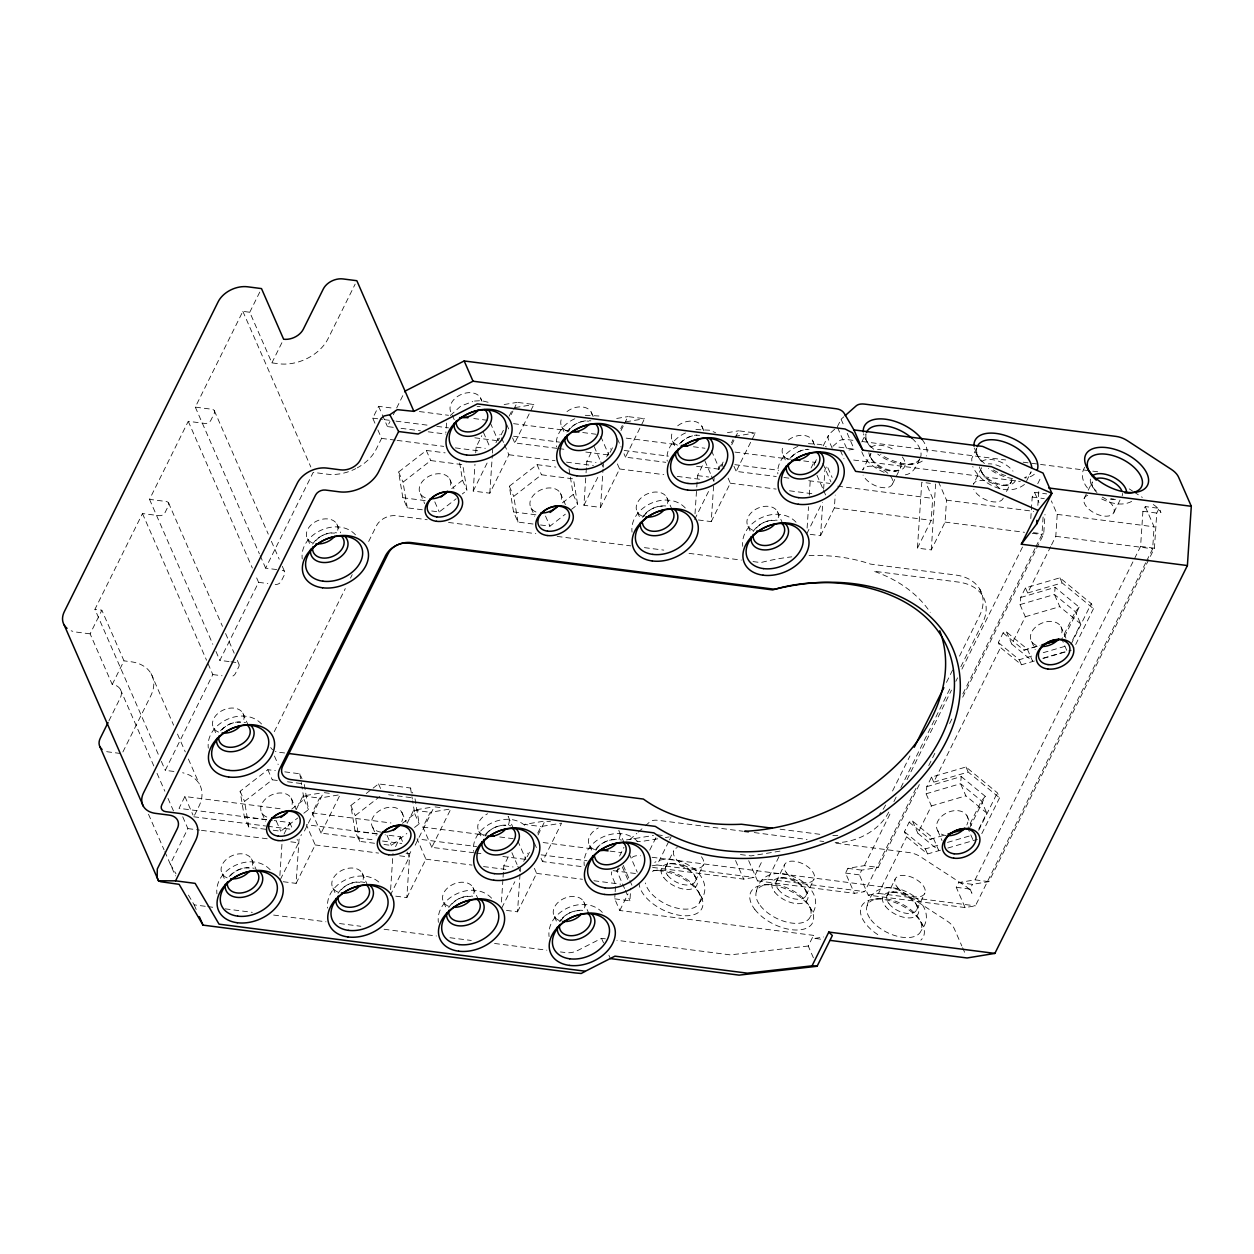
<?xml version="1.0" encoding="UTF-8"?>
<svg xmlns="http://www.w3.org/2000/svg" width="1254" height="1254" viewBox="0 0 1254 1254"><rect width="100%" height="100%" fill="white"/><g stroke="black" fill="none" stroke-linecap="round" stroke-linejoin="round"><path stroke-width="0.75" stroke-dasharray="5 3.75" d="M279.893 875.511L282.275 839.255M283.2 881.719L296.116 883.38L299.016 839.475L301.462 834.553M390.605 889.744L392.988 853.472M395.762 896.171L406.829 897.598L409.729 853.692L412.174 848.77M504.469 444.621L508.889 454.747L489.812 493.183L473.213 491.051L474.968 464.325M475.721 452.866L476.097 447.145L481.802 435.655M489.812 493.183L492.336 454.998M492.461 453.102L492.712 449.277M501.443 902.049L502.948 879.148M503.073 877.236L503.45 871.514M503.575 869.602L503.826 865.793L509.532 854.287M506.475 910.404L517.541 911.83L520.065 873.646M520.191 871.734L520.441 867.925M617.391 463.917L619.601 468.98L600.525 507.4L583.925 505.268L585.932 474.733M586.057 472.821L586.433 467.099M586.558 465.187L586.809 461.362L592.515 449.872M600.525 507.4L603.049 469.231M603.174 467.319L603.425 463.494M820.633 939.168L814.849 938.415L813.532 935.374L619.789 910.498L614.695 898.852L615.056 893.491M615.165 891.704L615.636 884.572L612.156 876.624A15.675 8.449 26.4 0 1 611.795 871.796M614.695 898.852L629.916 900.795L630.746 888.318M695.014 513.764L696.644 488.95M696.769 487.038L697.522 475.595L703.228 464.09M698.321 519.971L711.237 521.617L713.761 483.448M713.887 481.536L714.137 477.727M807.106 528.075L808.516 506.773M809.285 495.158L810.303 479.655M810.194 534.329L820.571 535.662L822.734 502.744M823.627 489.185L824.913 469.811L826.966 465.673L832.123 477.492M820.571 535.662L834.365 507.886L835.211 495.079M938.415 481.583L946.519 500.158L945.077 522.103L931.283 549.895L917.442 548.108L921.784 482.257L930.421 483.37M917.442 548.108L931.236 520.332L932.678 498.371L926.048 483.182M931.283 549.895L935.609 484.044M1030.788 518.529L1032.199 497.07L1034.55 492.336L1046.651 493.904M1037.842 505.393L1038.829 490.471M1035.867 546.807L1041.949 534.549L1043.265 514.422M962.696 697.177L1043.72 533.969L1045.005 514.453M1051.526 544.91L1055.79 536.32L1057.232 514.375L1051.338 500.879M1145.701 562.78L975.393 905.858L965.094 907.551L956.253 887.299L958.605 882.581L975.063 879.853L1140.591 546.415L1142.911 511.287L1145.247 506.569L1159.088 508.34L1160.922 512.541A15.675 8.449 26.4 0 0 1153.743 504.86L1150.482 502.729M1146.579 561.024L1152.661 548.766L1154.103 526.821L1145.247 506.569M958.605 882.581L972.446 884.352L988.904 881.64L1154.432 548.202L1156.752 513.074L1159.088 508.34M940.469 850.196L927.537 853.974L906.642 836.779L904.432 831.716L909.166 822.154L912.536 821.088L933.431 838.299L938.744 850.463L917.85 833.252L931.393 805.946L926.095 793.782L926.8 786.65L931.534 777.088L965.988 766.993L997.338 792.81L999.563 797.873L980.926 835.415M926.8 786.65L961.254 776.555L960.548 783.687L965.846 795.835L986.757 813.047L978.277 830.117M1034.378 661.015L1021.461 664.792L1000.551 647.581L998.341 642.518L1003.09 632.957L1006.445 631.906L1027.339 649.117L1032.653 661.266L1011.759 644.054L1025.317 616.749L1020.004 604.6L1020.709 597.468L1025.458 587.907L1059.912 577.812L1091.262 603.629L1093.472 608.692L1073.988 647.942M1020.709 597.468L1055.163 587.374L1054.457 594.506L1059.771 606.654L1080.666 623.865L1072.201 640.935M446.565 423.084L445.844 432.74M158.239 754.25L94.928 609.319L142.47 513.544L159.086 515.676A4.702 3.339 -23.6 0 0 164.995 512.667L168.522 505.566A4.702 3.339 -23.6 0 0 166.124 501.49L149.524 499.358L188.257 421.313L204.872 423.444A4.702 3.339 -23.6 0 0 210.782 420.435L214.309 413.334A4.702 3.339 -23.6 0 0 211.91 409.259L195.31 407.127L242.853 311.353L249.765 312.246L271.883 362.876L278.811 363.77A39.172 27.776 -23.6 0 0 328.078 338.643L355.148 284.125M108.926 720.815L120.196 698.102A15.675 11.114 -23.6 0 0 112.233 684.496L90.116 633.85L101.856 610.212L94.928 609.319M249.765 312.246L259.829 291.963M112.233 684.496L123.974 660.842L101.856 610.212M271.883 362.876L283.623 339.223M122.892 751.977L150.809 695.735A39.172 27.776 -23.6 0 0 130.886 661.736L123.974 660.842M173.914 771.461L165.277 770.348L212.819 674.574L207.349 662.049M229.09 661.563L219.858 660.388L258.59 582.342L255.471 575.178M276.711 569.567L265.644 568.156L313.187 472.382L327.028 474.153A39.172 27.776 -23.6 0 0 355.791 468.635M280.081 808.736L184.902 796.509L179.04 808.344L272.259 820.32M374.946 423.209L372.736 418.146L378.598 406.312L394.132 408.318M182.723 816.777L187.881 828.596L170.278 864.069L176.015 873.866M194.511 815.257L199.025 806.134A39.172 27.776 -23.6 0 0 182.645 772.746M377.893 429.95L381.577 438.398L376.294 449.042A39.172 27.776 -23.6 0 1 357.28 467.852M393.27 427.316L387.439 426.579L389.963 421.501M393.317 414.745L395.825 409.682M396.672 407.989L405.058 391.107M274.281 731.646L345.289 588.596M350.493 578.125L352.217 574.63M368.676 541.493L376.466 525.787A15.675 11.114 -23.6 0 1 396.186 515.739L427.206 519.72M284.031 834.051L289.737 822.561L274.203 820.571M296.43 809.096L302.951 795.961L319.801 793.186M321.071 833.126L312.215 812.874L319.551 798.093L340.147 794.691L321.071 833.126L374.836 840.039M495.973 442.709L500.048 434.495M509.171 416.109L511.616 411.171M280.379 879.493L298.593 842.813L297.12 839.443M304.456 830.994L323.532 792.559L330.915 793.516M473.213 491.051L487.947 461.347M503.356 430.31L498.151 440.797L490.048 422.222M511.162 414.588L512.902 411.093M513.764 409.353L517.228 402.362L533.843 404.493L514.767 442.928L557.011 448.352M296.116 883.38L315.193 844.945L306.352 824.693L377.407 833.816M395.559 846.638L400.449 836.779L385.088 834.803M407.142 823.314L413.663 810.178L430.498 807.404M431.784 847.343L422.927 827.091L430.263 812.31L450.86 808.924L431.784 847.343L474.028 852.783M606.685 456.926L610.761 448.713M620.699 428.68L622.329 425.404M390.229 895.466L409.306 857.046L407.095 851.968M415.168 845.212L434.245 806.792L441.627 807.733M583.925 505.268L597.797 477.319M585.822 452.051L608.864 455.014L613.206 446.283M621.012 430.561L623.614 425.325M624.476 423.57L627.941 416.594L644.556 418.726L625.48 457.146L665.811 462.334M406.829 897.598L425.905 859.178L417.065 838.91L476.598 846.56M523.702 861.357L527.777 853.143M537.715 833.111L540.976 826.527L561.573 823.141L542.496 861.576L582.593 866.718M718.213 469.513L721.473 462.945L725.157 471.379M731.411 442.913L733.041 439.621M501.804 907.943L514.814 881.734M502.838 856.482L525.881 859.429L530.223 850.698M538.029 834.976L544.957 821.009L550.49 821.715M694.638 519.485L709.372 489.797M696.534 466.284L719.577 469.231L723.919 460.5M731.725 444.778L734.327 439.543M735.189 437.803L738.653 430.812L755.269 432.943L736.192 471.379L776.289 476.52M517.541 911.83L536.618 873.395L534.408 868.332M711.237 521.617L730.314 483.198L728.104 478.135M811.072 468.04L813.125 463.902L814.363 464.058M619.601 856.059L623.943 847.328M814.677 463.087L816.385 459.638M823.251 445.828L828.392 435.483M624.539 888.506L616.874 870.919L619.915 864.774M832.217 448.258L828.753 440.311A15.675 8.449 26.4 0 1 829.678 433.665L837.264 426.924L841.089 419.244L843.832 416.798M619.789 910.498L628.003 893.945M649.776 850.087L656.5 836.512M806.73 533.89L822.342 502.446M861.78 441.957L865.699 434.072M651.955 865.824L657.096 864.978L668.696 841.606M669.526 839.929L671.188 836.59M665.482 867.313L673.696 850.761M695.296 881.186L703.51 864.633M892.519 483.903L900.733 467.334M699.732 902.175C719.608 876.828 676.69 849.71 654.76 862.376M919.652 459.152C916.862 465.673 913.226 473.73 905.325 474.843M652.613 867.423L743.685 879.117L753.967 877.424L762.26 860.73M756.491 891.296C764.485 851.999 835.148 885.528 810.445 916.392M976.411 448.289L971.772 458.572L971.834 464.043M748.669 860.636L757.51 880.888L767.809 879.195L780.239 854.162M776.195 881.546L784.408 864.994M981.631 467.695L973.417 484.248A16.459 8.872 26.4 0 1 985.613 480.878A16.459 8.872 26.4 0 1 1001.147 490.236M806.009 895.403L814.222 878.85M1006.507 491.49L1011.445 481.567M1026.446 481.27L1031.133 471.802A29.767 16.036 26.4 0 1 1024.596 477.617M813.407 957.837L808.25 946.018L813.532 935.374M1037.748 483.699L1041.525 476.097M915.953 788.358L864.68 891.641L854.397 893.334L845.541 873.082L847.892 868.348L864.367 865.636L878.192 867.407L920.891 781.414M892.55 791.008L909.949 755.974M946.472 682.395L953.432 668.382M959.514 656.124L979.515 615.839A47.009 33.325 -23.6 0 0 955.611 575.022L870.605 564.112A176.281 124.977 -23.6 0 0 808.893 555.569M893.914 801.604L896.516 796.337M900.874 787.59L951.3 685.985M960.862 666.72L982.603 622.924A47.009 33.325 -23.6 0 0 958.699 582.122L873.709 571.197A176.281 124.977 -23.6 0 1 930.233 612.297M965.094 907.551L868.223 895.121L859.382 874.853L861.733 870.135L878.192 867.407M864.367 865.636L891.359 811.228M907.05 779.643L951.472 690.139M955.83 681.361L957.57 677.85M961.928 669.087L1022.919 546.227M962.868 693.838L1034.989 548.547M928.728 765.63L934.826 753.341M949.639 723.511L953.118 716.489M867.204 905.529C875.198 866.216 945.861 899.745 921.157 930.609M1084.773 467.24C1079.945 474.263 1083.095 483.621 1088.613 489.232M868.223 895.121L878.521 893.412L906.642 836.779M931.534 777.088L933.744 782.151L1000.551 647.581M1025.458 587.907L1027.669 592.97L1050.664 546.619M886.907 895.764L895.121 879.211M1084.13 498.481L1087.406 491.85M1088.237 490.189L1092.344 481.912A16.459 8.872 26.4 0 0 1096.984 492.556M916.721 909.636L924.935 893.083M1113.944 512.337L1121.327 497.446M969.703 827.75L985.283 796.337L961.254 776.555M1064.474 636.813L1079.192 607.155L1055.163 587.374M978.7 830.352L997.338 792.81M1070.932 644.587L1091.262 603.629M836.057 843.19L909.573 852.626A15.675 8.449 26.4 0 1 920.655 856.858L964.749 885.59A15.675 8.449 26.4 0 1 971.928 893.271L970.094 889.086L972.446 884.352M1079.192 607.155L1075.352 611.717L1061.809 639.023L1067.107 651.171L1041.729 658.616M985.283 796.337L981.443 800.898L967.884 828.204L973.198 840.352M450.327 415.482L460.767 406.108L472.758 401.531M832.922 446.33L838.612 441.298A15.675 8.449 26.4 0 1 847.093 439.59L852.908 440.326M629.712 839.678L636.828 833.377M638.239 832.107L643.929 827.076M645.34 825.806L649.603 822.028A15.675 8.449 26.4 0 1 658.099 820.32L743.214 831.261M616.874 870.919L619.617 868.489M422.3 509.782L407.268 507.854L402.847 497.728L398.6 472.021L426.313 450.437L445.123 452.851M407.268 507.854L403.02 482.163L430.749 460.563L462.71 464.67L466.943 490.361L462.318 493.966M451.738 488.637L462.522 480.235L459.497 461.88M431.705 510.989L439.229 511.961L456.158 498.763M533.013 524.015L517.98 522.072L513.56 511.945L509.312 486.254L537.025 464.654L555.836 467.068M517.98 522.072L513.732 496.38L541.462 474.78L573.423 478.887L577.655 504.594L571.495 509.39M562.45 502.854L573.235 494.468L568.987 468.761M540.537 524.971L549.942 526.178L565.335 514.187M265.707 829.286L248.794 827.107L244.358 816.981L240.125 791.274L267.839 769.69L275.363 770.646M248.794 827.107L244.546 801.416L272.259 779.816L277.902 780.537M291.727 809.096L304.048 799.488L301.916 786.65M273.231 830.242L280.739 831.214L297.684 818.016M303.844 813.219L308.468 809.614L304.22 783.922L285.426 781.508M374.538 843.268L359.506 841.34L355.07 831.198L350.838 805.507L360.07 798.312M366.231 793.5L378.551 783.907L410.513 788.014L412.723 793.077M359.506 841.34L355.258 815.633L379.899 796.431M402.44 823.314L414.76 813.721L412.629 800.867M383.943 844.475L391.452 845.431L406.86 833.44M414.557 827.436L419.181 823.847L414.933 798.14M1024.471 484.452C1007.808 497.65 980.534 484.248 972.759 466.535M1131.657 501.428C1121.311 506.882 1108.755 502.838 1099.131 497.65M605.384 938.823L601.544 938.337L577.749 950.469A15.675 11.114 -23.6 0 1 566.244 952.664L560.428 951.927M574.818 418.742C564.159 423.382 554.44 434.683 556.541 446.957M685.53 432.959C674.871 437.599 665.153 448.901 667.253 461.19M797.905 446.393C787.073 450.735 776.524 461.409 777.841 473.902M1003.09 632.957L1023.985 650.168L1040.036 645.402M909.166 822.154L930.076 839.365L933.431 838.299M1027.669 592.97L1062.122 582.875L1093.472 608.692M1020.004 604.6L1054.457 594.506L1075.352 611.717L1080.666 623.865M1025.317 616.749L1059.771 606.654M1023.985 650.168L1038.39 645.951M998.341 642.518L1019.236 659.729L1034.001 655.403M1043.234 652.691L1067.232 645.669M1043.61 658.303L1071.292 650.183M933.744 782.151L968.213 772.056L999.563 797.873M926.095 793.782L960.548 783.687L981.443 800.898L986.757 813.047M931.393 805.946L965.846 795.835M930.076 839.365L944.481 835.133M904.432 831.716L925.327 848.911L940.092 844.585M947.475 842.422L971.474 835.399M947.852 848.033L977.383 839.381M504.139 404.525L517.228 402.362M515.128 407.581L533.843 404.493M616.717 418.444L627.941 416.594M625.84 421.799L644.556 418.726M727.43 432.661L738.653 430.812M734.672 436.329L755.269 432.943M847.234 433.304L854.131 449.12L847.453 450.217L837.264 426.924M543.092 821.323L524.376 824.395L540.976 826.527M626.467 839.914L653.491 835.446M657.676 838.816L640.308 841.685L636.844 841.246M665.404 837.547L669.26 836.92M779.972 851.137L751.021 855.902L738.904 854.35M814.849 938.415L823.596 936.973M908.382 464.497L912.504 464.027M894.071 471.159L896.814 470.846M1004.783 485.392L1007.526 485.063M669.401 863.818L672.144 863.504M657.833 870.166L653.726 870.637A34.469 18.575 26.4 0 1 700.484 895.121A34.469 18.575 26.4 0 1 678.038 915.028A34.469 18.575 26.4 0 1 639.07 883.631M780.113 878.035L782.857 877.722M764.423 884.869L768.545 884.384M890.826 892.268L893.569 891.939M875.135 899.087L879.258 898.616M808.25 946.018L730.251 954.874L616.905 940.312M474.529 401.061L481.536 400.653L491.411 403.067M585.242 415.293L599.349 416.014M695.954 429.511L710.046 430.247L715.626 432.771M808.422 443.634L820.759 444.465L826.339 446.988M862.58 441.58L1005.724 459.967M1023.123 462.193L1038.61 464.184M1040.538 464.435L1090.839 470.893M1092.767 471.143L1098.567 471.896M838.91 447.161L854.131 449.12M853.692 460.046L1020.301 481.458M419.385 411.563L448.524 415.293M473.777 418.538L487.367 420.294M513.591 423.664L569.3 430.812M582.734 432.536L596.183 434.26M626.232 438.132L678.085 444.794M693.446 446.769L704.967 448.242M734.985 452.098L790.365 459.215M803.736 460.923L815.194 462.397M1032.199 497.07L1044.3 498.622M1142.911 511.287L1156.752 513.074M372.736 418.146L382.439 419.385M384.382 419.635L394.101 420.889M396.029 421.14L429.056 425.372M436.831 426.376L448.477 427.865M513.497 436.22L559.582 442.145M624.194 450.452L668.366 456.127M734.844 464.654L778.765 470.297M401.045 428.319L420.466 430.812M428.241 431.815L445.719 434.056M474.843 437.803L496.208 440.546M558.939 448.603L566.62 449.59M783.922 477.508L789.659 478.244M808.752 480.69L829.772 483.386M837.75 486.176L932.678 498.371M946.519 500.158L1033.704 511.35M1057.232 514.375L1154.103 526.821M476.097 447.145L485.329 448.336M586.809 461.362L596.042 462.554M697.522 475.595L708.604 477.006M381.577 438.398L395.167 440.138M397.11 440.389L443.728 446.377M455.39 447.882L480.627 451.126M508.889 454.747L554.989 460.673M566.51 462.146L593.393 465.61M619.601 468.98L663.774 474.655M677.223 476.379L702.193 479.577M730.314 483.198L776.148 489.091M789.518 490.8L812.435 493.747M1033.343 532.636L1043.72 533.969M1140.591 546.415L1154.432 548.202M834.365 507.886L931.236 520.332M945.077 522.103L1024.502 532.307M1032.261 533.311L1041.949 534.549M1055.79 536.32L1152.661 548.766M402.847 497.728L425.404 500.628M513.56 511.945L536.116 514.845M448.54 522.463L535.819 533.671M557.152 536.414L630.84 545.882M644.415 547.637L663.805 550.114M689.026 553.359L741.38 560.083M753.027 561.588L760.786 562.576A176.281 124.977 -23.6 0 1 791.744 556.839M258.59 582.342L267.823 583.533M90.116 633.85L76.275 632.079A23.497 16.663 -23.6 0 1 71.196 630.778M230.924 661.798L236.457 662.52A4.702 3.339 -23.6 0 1 238.856 666.595L235.329 673.696A4.702 3.339 -23.6 0 1 229.419 676.705M212.819 674.574L222.036 675.749M284.611 752.964L278.78 752.228A15.675 11.114 -23.6 0 1 275.41 751.365M780.113 829.207L820.68 834.412M284.768 771.853L299.8 773.796L302.01 778.859M754.234 832.578L807.043 839.459M819.912 841.011L823.768 841.512M120.321 753.45L108.22 751.898A15.675 11.114 -23.6 0 1 104.834 751.036M388.615 794.754L411.171 797.654M657.347 834.819L665.999 835.932M975.063 879.853L988.904 881.64M302.951 795.961L319.551 798.093M413.663 810.178L430.263 812.31M847.892 868.348L861.733 870.135M845.541 873.082L859.382 874.853M956.253 887.299L970.094 889.086M312.215 812.874L390.966 822.985M422.927 827.091L486.301 835.227M499.75 836.967L513.199 838.691M543.186 842.547L596.669 849.413M610.04 851.121L621.498 852.595M652.096 857.281L891.97 888.098A15.675 8.449 26.4 0 1 903.052 892.331L947.131 921.063A15.675 8.449 26.4 0 1 954.31 928.744L961.818 945.939M657.096 864.978L753.967 877.424M767.809 879.195L864.68 891.641M878.521 893.412L975.393 905.858M757.51 880.888L854.397 893.334M541.148 854.852L586.982 860.746M244.358 816.981L266.93 819.881M355.07 831.198L377.642 834.098M193.743 816.777L265.613 825.994M267.557 826.245L290.865 829.239M382.517 841.026L401.735 843.487M475.956 853.018L483.636 854.005M613.159 870.652L636.076 873.599M406.03 853.222L409.729 853.692M503.826 865.793L513.058 866.969M187.881 828.596L199.527 830.085M201.471 830.336L267.51 838.816M290.818 841.826L298.593 842.813M315.193 844.945L378.567 853.096M399.697 855.808L409.306 857.046M425.905 859.178L472.006 865.088M483.527 866.577L508.497 869.774M536.618 873.395L582.452 879.289M593.91 880.747L620.652 884.195M188.445 895.074L194.182 904.871L205.813 906.36M207.741 906.611L215.5 907.614M225.187 908.852L252.32 912.348M273.638 915.075L325.962 921.8M339.52 923.54L360.838 926.283M384.085 929.261L436.408 935.986M449.982 937.726L471.3 940.469M494.546 943.463L546.869 950.187M884.133 472.366C874.493 468.087 864.633 461.3 861.435 450.719M1129.243 488.888L1132.519 491.019M1134.149 492.085L1142.316 497.399M524.721 825.304C506.318 809.692 470.689 826.699 473.557 851.388M378.786 882.032C360.4 866.42 324.77 883.427 327.639 908.1M796.008 522.213C778.515 503.403 739.719 520.645 742.76 546.352M685.295 507.995C667.802 489.185 629.022 506.412 632.047 532.135M355.478 534.815C337.984 515.99 299.189 533.232 302.23 558.939M637.518 841.481C620.04 822.655 581.245 839.898 584.27 865.605M602.312 912.426C584.819 893.6 546.023 910.843 549.064 936.55M491.599 898.193C474.106 879.383 435.326 896.61 438.351 922.333M261.553 723.997C244.075 705.187 205.28 722.414 208.305 748.121M270.174 869.759C252.697 850.933 213.901 868.176 216.926 893.883M1091.121 484.263L1092.72 486.991M975.487 451.801L977.869 455.876M980.409 470.046L982.007 472.758M864.774 437.583L867.157 441.659M869.696 455.813L871.295 458.541M916.345 904.573L917.944 907.285M920.483 921.455L922.866 925.53M805.632 890.34L807.231 893.067M809.77 907.222L812.153 911.313M694.92 876.123L696.519 878.835M699.058 893.005L701.441 897.08M1034.55 492.336L1038.97 502.478M1059.912 577.812L1062.122 582.875M1060.837 626.498L1065.916 638.098M1031.572 641.421L1035.193 649.713M1019.236 659.729L1021.461 664.792M1006.445 631.906L1011.759 644.054M979.797 589.192L982.901 596.277M841.089 419.244L844.161 426.266M840.368 450.484L844.005 458.807M965.988 766.993L968.213 772.056M812.545 440.389L814.865 445.719M822.828 463.384L830.932 481.944M966.928 815.696L971.27 825.634M816.95 475.203L822.859 488.715M823.596 490.392L825.806 495.455M783.28 455.312L786.383 462.397M937.663 830.603L942.005 840.556M925.327 848.911L927.537 853.974M777.323 511.334L782.747 523.749M912.536 821.088L917.85 833.252M962.57 947.663L965.58 954.529M733.982 466.316L736.192 471.379M748.058 526.257L751.162 533.342M701.832 426.172L704.152 431.486M711.473 450.672L719.577 469.231M704.858 460.814L710.767 474.31M711.504 476.003L713.714 481.066M672.567 441.094L675.671 448.18M666.611 497.117L672.034 509.532M617.36 438.587L621.043 447.02M624.006 453.776L625.48 457.146M637.346 512.04L640.449 519.125M591.12 411.955L593.44 417.268M600.76 436.455L608.864 455.014M594.145 446.581L600.055 460.093M600.791 461.77L603.002 466.833M561.855 426.877L564.958 433.962M735.565 860.542L743.685 879.117M573.235 494.468L577.655 504.594M560.334 493.026L565.397 504.625M537.025 464.654L541.462 474.78M506.647 424.354L509.61 431.11M512.557 437.865L514.767 442.928M545.506 516.052L549.942 526.178M501.522 437.865L503.732 442.928M531.069 507.948L534.69 516.225M480.407 397.737L481.959 401.28M509.312 486.254L513.732 496.38M483.433 432.364L490.079 447.553M454.246 419.729L451.142 412.644A16.459 11.662 -23.6 0 1 461.817 394.211A16.459 11.662 -23.6 0 1 481.442 400.59M629.132 853.582L637.236 872.141M624.273 843.001L618.849 830.603A16.459 11.662 -23.6 0 1 618.739 839.914M462.522 480.235L466.943 490.361M623.254 865.401L629.163 878.913M629.9 880.59L632.11 885.653M622.25 866.827L629.289 882.941M449.622 478.809L453.964 488.746M625.307 890.262L629.916 900.795M426.313 450.437L430.749 460.563M589.584 845.509L592.687 852.595M434.809 501.835L439.229 511.961M420.356 493.715L424.698 503.669M378.598 406.312L381.545 413.068M382.282 414.76L387.439 426.579M398.6 472.021L403.02 482.163M601.544 938.337L604.491 945.093M608.911 955.219L610.384 958.589M583.627 901.548L589.051 913.947M534.376 843.001L537.323 849.757M541.023 858.191L542.496 861.576M554.362 916.455L557.466 923.54M513.56 828.784L508.136 816.37A16.459 11.662 -23.6 0 1 508.042 825.696M517.777 840.87L525.881 859.429M511.898 852.689L517.071 864.508M517.808 866.2L520.018 871.264M478.871 831.292L481.975 838.377M336.793 523.937L340.665 532.793M242.853 311.353L310.835 467.005M472.915 887.315L477.57 897.958M307.528 538.844L310.631 545.945M414.76 813.721L419.181 823.847M443.65 902.237L446.753 909.322M401.844 812.279L406.186 822.216M378.551 783.907L380.761 788.97M214.324 410.669L268.262 534.126M271.381 541.289L279.203 559.174M282.322 566.338L284.674 571.699M400.449 836.779L403.412 843.534M387.031 835.305L391.452 845.431M195.31 407.127L259.39 553.845M260.174 555.632L265.644 568.156M372.579 827.201L376.2 835.477M188.257 421.313L252.352 568.031M350.838 805.507L355.258 815.633M362.202 873.097L367.626 885.496M304.048 799.488L308.468 809.614M168.553 502.901L222.475 626.357M225.595 633.521L234.2 653.193M237.32 660.356L238.887 663.93M332.937 888.02L336.041 895.105M274.454 756.052L278.184 764.595M291.132 798.061L296.21 809.661M149.524 499.358L212.819 644.274M215.954 651.437L219.858 660.388M242.884 713.118L248.308 725.517M267.839 769.69L272.259 779.816M289.737 822.561L292.699 829.317M142.47 513.544L206.565 660.262M276.319 821.088L280.739 831.214M261.867 812.968L265.487 821.26M213.619 728.041L216.723 735.126M240.125 791.274L244.546 801.416M251.505 858.88L256.913 871.279M151.06 673.539L173.616 725.173M177.504 734.076L185.278 751.883M188.382 758.999L199.276 783.922M222.24 873.787L225.328 880.888M184.902 796.509L193.006 815.084M161.358 761.397L165.277 770.348M120.306 689.214L153.913 766.163M157.032 773.326L164.854 791.227M167.989 798.375L173.46 810.915M194.182 904.871L196.392 909.934M148.489 814.207L164.055 849.82M164.823 851.607L175.435 875.888M410.513 788.014L412.331 799.033M299.8 773.796L301.618 784.8M381.059 832.154A16.459 11.662 -23.6 0 1 372.689 817.874A16.459 11.662 -23.6 0 1 393.38 807.325A16.459 11.662 -23.6 0 1 401.75 821.605M266.788 817.028A16.459 11.662 -23.6 0 1 263.262 801.525A16.459 11.662 -23.6 0 1 283.906 793.312A16.459 11.662 -23.6 0 1 291.038 807.388M275.206 584.474A4.702 3.339 -23.6 0 0 281.115 581.464L284.642 574.363A4.702 3.339 -23.6 0 0 282.244 570.288M594.506 849.569A16.459 11.662 -23.6 0 1 598.299 827.953M483.793 835.336A16.459 11.662 -23.6 0 1 487.587 813.736M752.98 530.317A16.459 11.662 -23.6 0 1 749.453 514.814A16.459 11.662 -23.6 0 1 770.097 506.6A16.459 11.662 -23.6 0 1 777.229 520.661M642.267 516.084A16.459 11.662 -23.6 0 1 638.741 500.581A16.459 11.662 -23.6 0 1 659.385 492.367A16.459 11.662 -23.6 0 1 666.517 506.444M218.541 732.085A16.459 11.662 -23.6 0 1 215.014 716.583A16.459 11.662 -23.6 0 1 235.658 708.369A16.459 11.662 -23.6 0 1 242.79 722.445M312.45 542.904A16.459 11.662 -23.6 0 1 308.923 527.401A16.459 11.662 -23.6 0 1 329.567 519.187A16.459 11.662 -23.6 0 1 336.699 533.263M885.606 805.021A47.009 33.325 -23.6 0 1 879.634 814.018M837.813 835.336A47.009 33.325 -23.6 0 1 830.148 835.493M272.651 749.751A15.675 11.114 -23.6 0 1 270.723 747.509M559.284 920.514A16.459 11.662 -23.6 0 1 555.757 905.012A16.459 11.662 -23.6 0 1 576.401 896.798A16.459 11.662 -23.6 0 1 583.533 910.859M448.571 906.281A16.459 11.662 -23.6 0 1 445.045 890.779A16.459 11.662 -23.6 0 1 465.689 882.565A16.459 11.662 -23.6 0 1 472.821 896.641M337.859 892.064A16.459 11.662 -23.6 0 1 334.332 876.562A16.459 11.662 -23.6 0 1 354.976 868.348A16.459 11.662 -23.6 0 1 362.108 882.424M227.146 877.847A16.459 11.662 -23.6 0 1 223.62 862.344A16.459 11.662 -23.6 0 1 244.264 854.131A16.459 11.662 -23.6 0 1 251.396 868.191M788.202 459.372A16.459 11.662 -23.6 0 1 783.374 445.985M788.405 440.029A16.459 11.662 -23.6 0 1 813.58 443.258M677.489 445.139A16.459 11.662 -23.6 0 1 672.677 431.768M677.693 425.811A16.459 11.662 -23.6 0 1 702.867 429.04M566.777 430.921A16.459 11.662 -23.6 0 1 561.964 417.551M566.98 411.594A16.459 11.662 -23.6 0 1 592.154 414.823M1036.494 645.465A16.459 11.662 -23.6 0 1 1032.967 629.963A16.459 11.662 -23.6 0 1 1053.611 621.749A16.459 11.662 -23.6 0 1 1060.743 635.825M946.127 835.572A16.459 11.662 -23.6 0 1 937.773 821.276A16.459 11.662 -23.6 0 1 958.464 810.727A16.459 11.662 -23.6 0 1 966.834 825.022M814.269 465.312A15.675 8.449 26.4 0 1 815.884 461.456M1102.266 497.133A16.459 8.872 26.4 0 1 1113.144 513.67A16.459 8.872 26.4 0 1 1090.886 510.817A16.459 8.872 26.4 0 1 1087.735 495.267M1003.231 498.12A16.459 8.872 26.4 0 1 989.045 500.973A16.459 8.872 26.4 0 1 973.794 489.311M890.434 476.018A16.459 8.872 26.4 0 1 884.117 487.743A16.459 8.872 26.4 0 1 863.081 475.094M887.863 473.26A16.459 8.872 26.4 0 0 862.705 470.031L870.919 453.478A16.459 8.872 26.4 0 0 888.537 470.705A16.459 8.872 26.4 0 0 898.663 459.466M1115.496 499.609A16.459 8.872 26.4 0 1 1107.972 498.637M1122.487 493.402A16.459 8.872 26.4 0 1 1122.158 495.785M1113.944 499.155A19.594 10.549 26.4 0 1 1110.856 498.575M1096.2 490.894A19.594 10.549 26.4 0 1 1090.682 478.229M902.284 456.911A19.594 10.549 26.4 0 1 892.534 470.705A19.594 10.549 26.4 0 1 868.865 452.616M870.856 447.521A19.594 10.549 26.4 0 1 895.325 450.656M1015.458 480.517A19.594 10.549 26.4 0 1 996.193 483.103A19.594 10.549 26.4 0 1 979.562 466.849M981.568 461.738A19.594 10.549 26.4 0 1 1012.981 471.128M1011.774 479.185A16.459 8.872 26.4 0 1 997.259 484.42A16.459 8.872 26.4 0 1 981.302 470.078M988.293 463.87A16.459 8.872 26.4 0 1 991.898 463.996M995.817 464.842A16.459 8.872 26.4 0 1 1003.529 468.432M701.441 856.748A16.459 8.872 26.4 0 1 697.945 868.332A16.459 8.872 26.4 0 1 677.395 860.51A16.459 8.872 26.4 0 1 677.317 847.563M877.581 449.653A16.459 8.872 26.4 0 1 881.186 449.778M632 857.501A15.675 8.449 26.4 0 1 640.496 855.792M877.769 934.606A34.469 18.575 26.4 0 1 864.006 903.099A34.469 18.575 26.4 0 1 907.065 908.633A34.469 18.575 26.4 0 1 920.828 940.139M652.331 871.279A29.767 16.036 26.4 0 1 695.547 887.346A29.767 16.036 26.4 0 1 682.678 909.025A29.767 16.036 26.4 0 1 645.402 882.957M1034.331 474.231A34.469 18.575 26.4 0 1 1024.926 478.072M1005.786 475.689A34.469 18.575 26.4 0 1 991.287 468.698M984.421 463.463A34.469 18.575 26.4 0 1 974.248 447.991M922.239 461.064A34.469 18.575 26.4 0 1 880.574 454.481M873.709 449.245A34.469 18.575 26.4 0 1 863.536 433.759M922.113 439.496A34.469 18.575 26.4 0 1 926.455 456.017M1012.574 478.495A29.767 16.036 26.4 0 1 988.418 468.291M980.941 460.97A29.767 16.036 26.4 0 1 976.788 448.054M919.825 458.839A29.767 16.036 26.4 0 1 877.706 454.073M870.229 446.753A29.767 16.036 26.4 0 1 866.075 433.837M912.019 438.336A29.767 16.036 26.4 0 1 920.436 457.585M791.666 457.02A16.459 11.662 -23.6 0 1 808.987 449.496M790.177 458.086A19.594 13.888 -23.6 0 1 807.607 449.214M559.488 921.706A19.594 13.888 -23.6 0 1 561.259 919.229M562.325 918.069A19.594 13.888 -23.6 0 1 583.408 910.42M596.481 848.284A19.594 13.888 -23.6 0 1 621.529 840.086M448.775 907.488A19.594 13.888 -23.6 0 1 472.695 896.202M485.768 834.067A19.594 13.888 -23.6 0 1 510.817 825.869M338.063 893.256A19.594 13.888 -23.6 0 1 364.883 882.597M229.137 876.562A19.594 13.888 -23.6 0 1 254.17 868.364M477.069 406.453A19.594 13.888 -23.6 0 1 480.188 406.609M566.965 432.113A19.594 13.888 -23.6 0 1 590.9 420.842M642.471 517.291A19.594 13.888 -23.6 0 1 644.258 514.814M645.308 513.638A19.594 13.888 -23.6 0 1 666.391 506.005M679.464 443.869A19.594 13.888 -23.6 0 1 696.895 434.981M753.184 531.508A19.594 13.888 -23.6 0 1 777.104 520.222M220.516 730.816A19.594 13.888 -23.6 0 1 245.565 722.617M312.654 544.095A19.594 13.888 -23.6 0 1 336.574 532.809M680.953 442.803A16.459 11.662 -23.6 0 1 699.56 435.389M568.156 431.721A16.459 11.662 -23.6 0 1 570.241 428.57M571.134 427.598A16.459 11.662 -23.6 0 1 588.847 421.172M560.663 921.314A16.459 11.662 -23.6 0 1 581.354 910.765M452.036 903.946A16.459 11.662 -23.6 0 1 470.642 896.547M341.323 889.713A16.459 11.662 -23.6 0 1 359.929 882.314M230.611 875.496A16.459 11.662 -23.6 0 1 249.217 868.097M595.885 850.369A16.459 11.662 -23.6 0 1 616.576 839.819M485.173 836.136A16.459 11.662 -23.6 0 1 487.257 833.001M488.151 832.013A16.459 11.662 -23.6 0 1 505.864 825.602M756.444 527.965A16.459 11.662 -23.6 0 1 775.05 520.567M643.647 516.883A16.459 11.662 -23.6 0 1 664.338 506.334M222.005 729.734A16.459 11.662 -23.6 0 1 240.611 722.335M315.914 540.552A16.459 11.662 -23.6 0 1 334.52 533.154M535.975 511.993A16.459 11.662 -23.6 0 1 532.448 496.49A16.459 11.662 -23.6 0 1 553.108 488.276A16.459 11.662 -23.6 0 1 560.224 502.352M425.278 497.775A16.459 11.662 -23.6 0 1 421.752 482.273A16.459 11.662 -23.6 0 1 442.396 474.059A16.459 11.662 -23.6 0 1 449.512 488.135M888.694 812.106A47.009 33.325 -23.6 0 1 835.133 842.641M888.976 903.648A16.459 8.872 26.4 0 0 915.373 911.533A16.459 8.872 26.4 0 0 901.093 892.911A16.459 8.872 26.4 0 0 888.976 903.648M897.19 887.095A16.459 8.872 26.4 0 0 923.587 894.98A16.459 8.872 26.4 0 0 909.307 876.358A16.459 8.872 26.4 0 0 897.19 887.095M885.355 906.187A19.594 10.549 26.4 0 0 916.784 915.592A19.594 10.549 26.4 0 0 899.776 893.412A19.594 10.549 26.4 0 0 885.355 906.187M774.643 891.97A19.594 10.549 26.4 0 0 806.071 901.36A19.594 10.549 26.4 0 0 789.064 879.195A19.594 10.549 26.4 0 0 774.643 891.97M663.93 877.753A19.594 10.549 26.4 0 0 695.359 887.142A19.594 10.549 26.4 0 0 678.351 864.962A19.594 10.549 26.4 0 0 663.93 877.753M778.264 889.431A16.459 8.872 26.4 0 0 804.66 897.315A16.459 8.872 26.4 0 0 790.381 878.693A16.459 8.872 26.4 0 0 778.264 889.431M786.477 872.878A16.459 8.872 26.4 0 0 812.874 880.763A16.459 8.872 26.4 0 0 798.594 862.141A16.459 8.872 26.4 0 0 786.477 872.878M667.551 875.198A16.459 8.872 26.4 0 0 693.948 883.098A16.459 8.872 26.4 0 0 679.668 864.461A16.459 8.872 26.4 0 0 667.551 875.198M754.814 909.385A34.469 18.575 26.4 0 0 810.115 925.922A34.469 18.575 26.4 0 0 780.192 886.891A34.469 18.575 26.4 0 0 754.814 909.385M760.253 905.56A29.767 16.036 26.4 0 0 807.999 919.84A29.767 16.036 26.4 0 0 782.151 886.139A29.767 16.036 26.4 0 0 760.253 905.56M870.966 919.793A29.767 16.036 26.4 0 0 918.712 934.058A29.767 16.036 26.4 0 0 892.864 900.356A29.767 16.036 26.4 0 0 870.966 919.793"/><path stroke-width="1.5" d="M845.212 415.576L856.216 405.826A15.675 8.449 26.4 0 1 864.711 404.117L1116.185 436.423A15.675 8.449 26.4 0 1 1127.268 440.64L1171.346 469.388A15.675 8.449 26.4 0 1 1178.541 477.069L1191.3 506.287L1187.397 565.554L1021.336 544.22L1036.619 524.047L1036.854 520.316M108.048 722.57L100.242 738.292A15.675 11.114 -23.6 0 0 102.076 749.422M100.148 747.18L158.506 880.794L175.576 880.841L195.53 840.65A31.334 22.211 -23.6 0 0 179.588 813.438L165.747 811.667A7.837 5.549 -23.6 0 1 161.766 804.864L315.553 495.064A7.837 5.549 -23.6 0 1 325.397 490.048L339.238 491.819A31.334 22.211 -23.6 0 0 378.661 471.723L398.615 431.533L389.853 414.745L383.99 415.999L381.012 418.522L360.4 459.826A15.675 11.114 -23.6 0 1 340.696 469.874L326.855 468.087A23.497 16.663 -23.6 0 0 297.292 483.166L143.505 792.951A23.497 16.663 -23.6 0 0 155.465 813.36L169.306 815.131A15.675 11.114 -23.6 0 1 177.269 828.737L157.314 868.944L157.126 877.518L158.506 880.794L160.763 881.734L179.118 884.321L203.023 925.123L575.1 972.932L581.182 973.48L585.226 971.411M914.291 747.212L943.854 687.662M175.576 880.841L195.138 883.365L219.058 924.167L585.383 971.223L614.946 956.159L747.353 973.167L812.043 965.831L828.8 932.067L994.877 953.401L1187.397 565.554M1021.336 544.22L1038.093 510.456L1051.871 493.308L1043.03 473.056L982.634 446.424L853.943 429.903L844.318 413.475A15.675 11.114 -23.6 0 0 836.246 408.757L464.184 360.964L405.058 391.107M610.384 958.589L739.092 975.126L817.091 966.27L832.358 935.531L828.8 932.067M1036.619 524.047L1051.871 493.308L991.491 466.692L862.783 450.155L852.563 432.865L845.102 429.009L473.024 381.216L413.898 411.359L397.33 409.65L389.853 414.745M440.969 497.039L447.114 492.242M550.13 512.463L557.826 506.459M280.943 817.483L287.103 812.686M393.192 830.509L399.352 825.712M1041.855 644.869L1058.172 640.073L1045.601 643.835M947.946 834.051L964.295 829.333M994.877 953.401L967.085 957.978L830.273 940.406M812.043 965.831L817.091 966.27M1048.705 487.978L1191.3 506.287M462.115 417.049L467.946 417.801M573.141 431.313L578.893 432.05M681.925 445.28L687.694 446.016M794.174 459.701L799.911 460.437M398.615 431.533L418.193 434.041L477.319 403.898L843.644 450.97L855.604 471.363L988.011 488.37L1038.093 510.456M288.483 753.466L643.396 799.064A176.281 124.977 -23.6 0 0 741.475 824.239L772.386 828.22M748.434 831.825L744.578 831.324A176.281 124.977 -23.6 0 0 939.779 630.746M490.142 835.728L493.998 836.214M600.478 849.899L608.127 850.886M853.943 429.903L862.783 450.155M464.184 360.964L473.024 381.216M413.898 411.359L356.841 280.708L343 278.937A15.675 11.114 -23.6 0 0 323.297 288.984L303.327 329.175A15.675 11.114 -23.6 0 1 283.623 339.223L261.506 288.592L247.665 286.805A23.497 16.663 -23.6 0 0 218.102 301.885L64.315 611.67A23.497 16.663 -23.6 0 0 67.073 628.364M199.339 916.69L203.023 925.123M64.173 624.994L143.364 806.275M399.665 824.756A16.459 11.662 -23.6 0 1 382.345 832.264M288.953 810.539A16.459 11.662 -23.6 0 1 271.632 818.047M616.654 843.064A16.459 11.662 -23.6 0 1 599.334 850.588M505.942 828.847A16.459 11.662 -23.6 0 1 487.336 836.246M775.129 523.811A16.459 11.662 -23.6 0 1 756.538 531.21M664.432 509.594A16.459 11.662 -23.6 0 1 645.826 516.993M240.69 725.596A16.459 11.662 -23.6 0 1 222.083 732.994M334.599 536.398A16.459 11.662 -23.6 0 1 316.008 543.797M581.433 914.009A16.459 11.662 -23.6 0 1 562.842 921.408M470.736 899.792A16.459 11.662 -23.6 0 1 453.415 907.3M360.023 885.575A16.459 11.662 -23.6 0 1 341.417 892.973M249.311 871.342A16.459 11.662 -23.6 0 1 230.705 878.74M810.35 452.866A16.459 11.662 -23.6 0 1 791.744 460.265M699.638 438.649A16.459 11.662 -23.6 0 1 681.032 446.048M588.925 424.432A16.459 11.662 -23.6 0 1 571.62 431.94M478.213 410.199A16.459 11.662 -23.6 0 1 459.622 417.598M1058.658 638.976A16.459 11.662 -23.6 0 1 1041.337 646.5M964.734 828.157A16.459 11.662 -23.6 0 1 947.428 835.681M1095.965 478.714A16.459 8.872 26.4 0 1 1121.781 490.722M1092.281 475.971A19.594 10.549 26.4 0 1 1112.282 476.63A19.594 10.549 26.4 0 1 1126.562 491.913M973.997 446.173A34.469 18.575 26.4 0 1 1008.592 436.627A34.469 18.575 26.4 0 1 1037.168 470.234M863.285 431.94A34.469 18.575 26.4 0 1 885.481 419.212A34.469 18.575 26.4 0 1 922.113 439.496M1096.309 480.172A29.767 16.036 26.4 0 1 1097.516 454.324A29.767 16.036 26.4 0 1 1138.726 472.617A29.767 16.036 26.4 0 1 1124.979 492.9M977.195 446.706A29.767 16.036 26.4 0 1 1006.46 442.772A29.767 16.036 26.4 0 1 1031.744 467.507M866.483 432.489A29.767 16.036 26.4 0 1 912.019 438.336M816.715 452.208A16.459 11.662 -23.6 0 1 808.062 473.024A16.459 11.662 -23.6 0 1 788.468 463.447M819.991 452.365A19.594 13.888 -23.6 0 1 809.708 477.131A19.594 13.888 -23.6 0 1 786.383 465.736M591.073 913.508A19.594 13.888 -23.6 0 1 580.79 938.274A19.594 13.888 -23.6 0 1 557.466 926.878M626.295 842.563A19.594 13.888 -23.6 0 1 616.012 867.329A19.594 13.888 -23.6 0 1 592.687 855.933M480.376 899.29A19.594 13.888 -23.6 0 1 470.078 924.057A19.594 13.888 -23.6 0 1 446.753 912.661M515.582 828.345A19.594 13.888 -23.6 0 1 505.299 853.112A19.594 13.888 -23.6 0 1 481.975 841.716M369.664 885.073A19.594 13.888 -23.6 0 1 359.365 909.84A19.594 13.888 -23.6 0 1 336.041 898.444M258.951 870.84A19.594 13.888 -23.6 0 1 248.653 895.622A19.594 13.888 -23.6 0 1 225.328 884.211M487.853 409.697A19.594 13.888 -23.6 0 1 477.57 434.464A19.594 13.888 -23.6 0 1 454.246 423.068M598.566 423.93A19.594 13.888 -23.6 0 1 588.283 448.697A19.594 13.888 -23.6 0 1 564.958 437.301M674.072 509.093A19.594 13.888 -23.6 0 1 663.774 533.859A19.594 13.888 -23.6 0 1 640.449 522.463M709.278 438.148A19.594 13.888 -23.6 0 1 698.995 462.914A19.594 13.888 -23.6 0 1 675.671 451.518M784.769 523.31A19.594 13.888 -23.6 0 1 774.486 548.076A19.594 13.888 -23.6 0 1 751.162 536.681M250.33 725.094A19.594 13.888 -23.6 0 1 240.047 749.861A19.594 13.888 -23.6 0 1 216.723 738.465M344.239 535.897A19.594 13.888 -23.6 0 1 333.956 560.679A19.594 13.888 -23.6 0 1 310.631 549.268M706.002 437.991A16.459 11.662 -23.6 0 1 697.349 458.792A16.459 11.662 -23.6 0 1 677.756 449.23M595.289 423.774A16.459 11.662 -23.6 0 1 586.637 444.574A16.459 11.662 -23.6 0 1 567.059 434.997M484.577 409.556A16.459 11.662 -23.6 0 1 475.924 430.357A16.459 11.662 -23.6 0 1 456.346 420.78M587.797 913.351A16.459 11.662 -23.6 0 1 579.144 934.167A16.459 11.662 -23.6 0 1 559.566 924.59M477.084 899.134A16.459 11.662 -23.6 0 1 468.432 919.934A16.459 11.662 -23.6 0 1 448.854 910.373M366.372 884.916A16.459 11.662 -23.6 0 1 357.719 905.717A16.459 11.662 -23.6 0 1 338.141 896.14M255.659 870.699A16.459 11.662 -23.6 0 1 247.022 891.5A16.459 11.662 -23.6 0 1 227.429 881.923M623.019 842.406A16.459 11.662 -23.6 0 1 616.325 862.329A16.459 11.662 -23.6 0 1 594.741 856.827M512.306 828.189A16.459 11.662 -23.6 0 1 503.653 848.989A16.459 11.662 -23.6 0 1 484.06 839.428M781.493 523.153A16.459 11.662 -23.6 0 1 772.84 543.97A16.459 11.662 -23.6 0 1 753.262 534.392M670.78 508.936A16.459 11.662 -23.6 0 1 664.087 528.859A16.459 11.662 -23.6 0 1 642.518 523.341M247.054 724.937A16.459 11.662 -23.6 0 1 238.401 745.738A16.459 11.662 -23.6 0 1 218.807 736.161M340.963 535.756A16.459 11.662 -23.6 0 1 332.31 556.557A16.459 11.662 -23.6 0 1 312.732 546.979M557.246 506.475A16.459 11.662 -23.6 0 1 540.819 513.011M447.427 491.27A16.459 11.662 -23.6 0 1 430.106 498.794M385.589 555.632L279.94 768.467A20.377 14.437 -23.6 0 0 290.301 786.148L653.898 832.86A180.984 128.3 -23.6 0 0 946.519 740.895A180.984 128.3 -23.6 0 0 774.815 589.286L411.218 542.574A20.377 14.437 -23.6 0 0 385.589 555.632M388.411 553.124L282.761 765.959A15.675 11.114 -23.6 0 0 290.724 779.565L655.34 826.402C733.762 877.016 841.011 846.074 905.043 785.615A178.585 126.607 -23.6 0 0 941.049 737.321A178.585 126.607 -23.6 0 0 954.435 686.126C956.003 594.553 844.271 567.717 772.73 589.929L408.13 543.092A15.675 11.114 -23.6 0 0 388.411 553.124M388.724 854.773A19.594 13.888 -23.6 0 0 414.713 834.521A19.594 13.888 -23.6 0 0 384.759 830.681A19.594 13.888 -23.6 0 0 388.724 854.773M278.012 840.556A19.594 13.888 -23.6 0 0 304.001 820.304A19.594 13.888 -23.6 0 0 274.046 816.448A19.594 13.888 -23.6 0 0 278.012 840.556M547.214 535.521A19.594 13.888 -23.6 0 0 573.188 515.269A19.594 13.888 -23.6 0 0 543.233 511.428A19.594 13.888 -23.6 0 0 547.214 535.521M436.502 521.303A19.594 13.888 -23.6 0 0 462.475 501.051A19.594 13.888 -23.6 0 0 432.52 497.195A19.594 13.888 -23.6 0 0 436.502 521.303M1047.717 668.993A19.594 13.888 -23.6 0 0 1073.706 648.757A19.594 13.888 -23.6 0 0 1043.751 644.901A19.594 13.888 -23.6 0 0 1047.717 668.993M953.808 858.191A19.594 13.888 -23.6 0 0 979.797 837.938A19.594 13.888 -23.6 0 0 949.827 834.082A19.594 13.888 -23.6 0 0 953.808 858.191M604.569 894.447A34.469 24.437 -23.6 0 0 650.309 858.818A34.469 24.437 -23.6 0 0 597.578 852.046A34.469 24.437 -23.6 0 0 604.569 894.447M493.857 880.23A34.469 24.437 -23.6 0 0 539.596 844.6A34.469 24.437 -23.6 0 0 486.865 837.813A34.469 24.437 -23.6 0 0 493.857 880.23M652.346 560.977A34.469 24.437 -23.6 0 0 698.07 525.348A34.469 24.437 -23.6 0 0 645.34 518.56A34.469 24.437 -23.6 0 0 652.346 560.977M763.059 575.194A34.469 24.437 -23.6 0 0 808.783 539.565A34.469 24.437 -23.6 0 0 756.052 532.793A34.469 24.437 -23.6 0 0 763.059 575.194M798.265 504.249A34.469 24.437 -23.6 0 0 844.005 468.62A34.469 24.437 -23.6 0 0 791.274 461.848A34.469 24.437 -23.6 0 0 798.265 504.249M687.553 490.032A34.469 24.437 -23.6 0 0 733.292 454.403A34.469 24.437 -23.6 0 0 680.561 447.615A34.469 24.437 -23.6 0 0 687.553 490.032M576.856 475.799A34.469 24.437 -23.6 0 0 622.58 440.17A34.469 24.437 -23.6 0 0 569.849 433.398A34.469 24.437 -23.6 0 0 576.856 475.799M466.143 461.582A34.469 24.437 -23.6 0 0 511.867 425.952A34.469 24.437 -23.6 0 0 459.136 419.181A34.469 24.437 -23.6 0 0 466.143 461.582M237.225 922.725A34.469 24.437 -23.6 0 0 282.965 887.095A34.469 24.437 -23.6 0 0 230.219 880.324A34.469 24.437 -23.6 0 0 237.225 922.725M347.938 936.957A34.469 24.437 -23.6 0 0 393.678 901.312A34.469 24.437 -23.6 0 0 340.931 894.541A34.469 24.437 -23.6 0 0 347.938 936.957M458.651 951.175A34.469 24.437 -23.6 0 0 504.374 915.545A34.469 24.437 -23.6 0 0 451.644 908.758A34.469 24.437 -23.6 0 0 458.651 951.175M569.363 965.392A34.469 24.437 -23.6 0 0 615.087 929.763A34.469 24.437 -23.6 0 0 562.356 922.991A34.469 24.437 -23.6 0 0 569.363 965.392M228.604 776.978A34.469 24.437 -23.6 0 0 274.344 741.333A34.469 24.437 -23.6 0 0 221.613 734.562A34.469 24.437 -23.6 0 0 228.604 776.978M322.529 587.781A34.469 24.437 -23.6 0 0 368.253 552.152A34.469 24.437 -23.6 0 0 315.522 545.38A34.469 24.437 -23.6 0 0 322.529 587.781M389.022 850.384A16.459 11.662 -23.6 0 0 410.842 833.377A16.459 11.662 -23.6 0 0 385.683 830.148A16.459 11.662 -23.6 0 0 389.022 850.384M1048.015 664.604A16.459 11.662 -23.6 0 0 1069.834 647.597A16.459 11.662 -23.6 0 0 1044.676 644.368A16.459 11.662 -23.6 0 0 1048.015 664.604M954.09 853.786A16.459 11.662 -23.6 0 0 975.925 836.794A16.459 11.662 -23.6 0 0 950.751 833.549A16.459 11.662 -23.6 0 0 954.09 853.786M1089.742 471.927A34.469 18.575 26.4 0 0 1145.043 488.449A34.469 18.575 26.4 0 0 1115.119 449.418A34.469 18.575 26.4 0 0 1089.742 471.927M569.786 958.808A29.767 21.114 -23.6 0 0 609.287 928.038A29.767 21.114 -23.6 0 0 563.751 922.192A29.767 21.114 -23.6 0 0 569.786 958.808M605.008 887.863A29.767 21.114 -23.6 0 0 644.509 857.093A29.767 21.114 -23.6 0 0 598.957 851.247A29.767 21.114 -23.6 0 0 605.008 887.863M459.074 944.591A29.767 21.114 -23.6 0 0 498.575 913.805A29.767 21.114 -23.6 0 0 453.039 907.959A29.767 21.114 -23.6 0 0 459.074 944.591M494.295 873.646A29.767 21.114 -23.6 0 0 533.796 842.86A29.767 21.114 -23.6 0 0 488.261 837.014A29.767 21.114 -23.6 0 0 494.295 873.646M348.361 930.358A29.767 21.114 -23.6 0 0 387.862 899.588A29.767 21.114 -23.6 0 0 342.326 893.741A29.767 21.114 -23.6 0 0 348.361 930.358M237.664 916.141A29.767 21.114 -23.6 0 0 277.15 885.371A29.767 21.114 -23.6 0 0 231.614 879.524A29.767 21.114 -23.6 0 0 237.664 916.141M466.566 454.998A29.767 21.114 -23.6 0 0 506.067 424.228A29.767 21.114 -23.6 0 0 460.531 418.381A29.767 21.114 -23.6 0 0 466.566 454.998M577.279 469.215A29.767 21.114 -23.6 0 0 616.78 438.445A29.767 21.114 -23.6 0 0 571.244 432.599A29.767 21.114 -23.6 0 0 577.279 469.215M652.77 554.393A29.767 21.114 -23.6 0 0 692.271 523.608A29.767 21.114 -23.6 0 0 646.735 517.761A29.767 21.114 -23.6 0 0 652.77 554.393M687.991 483.448A29.767 21.114 -23.6 0 0 727.492 452.663A29.767 21.114 -23.6 0 0 681.957 446.816A29.767 21.114 -23.6 0 0 687.991 483.448M798.704 497.666A29.767 21.114 -23.6 0 0 838.205 466.896A29.767 21.114 -23.6 0 0 792.653 461.049A29.767 21.114 -23.6 0 0 798.704 497.666M763.482 568.611A29.767 21.114 -23.6 0 0 802.983 537.841A29.767 21.114 -23.6 0 0 757.447 531.994A29.767 21.114 -23.6 0 0 763.482 568.611M229.043 770.379A29.767 21.114 -23.6 0 0 268.544 739.609A29.767 21.114 -23.6 0 0 222.993 733.762A29.767 21.114 -23.6 0 0 229.043 770.379M322.952 581.198A29.767 21.114 -23.6 0 0 362.453 550.428A29.767 21.114 -23.6 0 0 316.917 544.581A29.767 21.114 -23.6 0 0 322.952 581.198M547.496 531.132A16.459 11.662 -23.6 0 0 569.332 514.124A16.459 11.662 -23.6 0 0 544.158 510.895A16.459 11.662 -23.6 0 0 547.496 531.132M436.784 516.899A16.459 11.662 -23.6 0 0 458.619 499.907A16.459 11.662 -23.6 0 0 433.445 496.662A16.459 11.662 -23.6 0 0 436.784 516.899M278.31 836.152A16.459 11.662 -23.6 0 0 300.129 819.16A16.459 11.662 -23.6 0 0 274.971 815.915A16.459 11.662 -23.6 0 0 278.31 836.152"/></g></svg>
